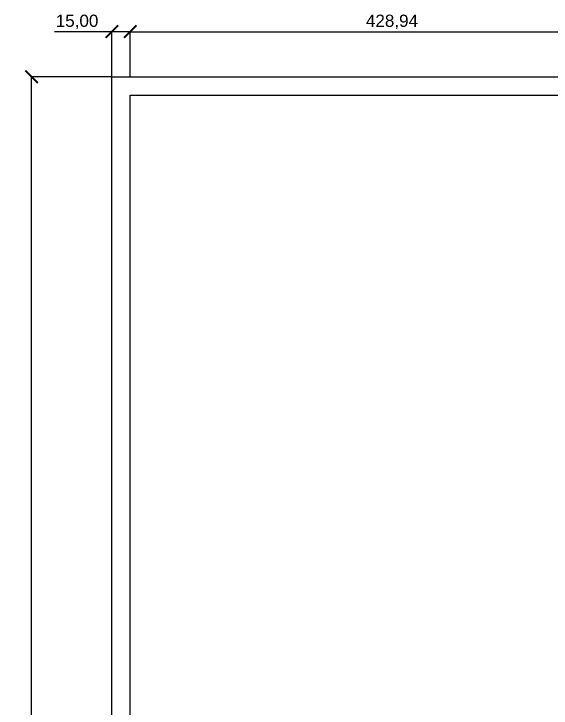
# Model space of a CAD drawing. Header units: metres. Extents: x 13415 to 21618, y 7657 to 10396.
# Drawn here: x 15284 to 15724, y 9774 to 10343 of the extents above; entities that cross this region are included whole.
import ezdxf

# ---------------------------------------------------------------- set-up
doc = ezdxf.new("R2010")
doc.units = ezdxf.units.M
doc.header["$LTSCALE"] = 0.2
doc.layers.add('04', color=4, linetype='Continuous')
doc.layers.add('06', color=6, linetype='Continuous')
doc.styles.get("Standard").update_dxf_attribs({"font": 'arial.ttf'})
doc.dimstyles.new('Cotas Externas', dxfattribs={"dimtxt": 10, "dimasz": 10.2, "dimexe": 0.125, "dimexo": 0.0625, "dimgap": 2, "dimtad": 1, "dimzin": 1, "dimtxsty": 'Standard', "dimblk": 'ARCHTICK', "dimcen": 0.2, "dimclrd": 2, "dimclre": 2, "dimadec": 0, "dimazin": 0, "dimtfac": 1, "dimtmove": 0, "dimatfit": 3, "dimfxl": 1, "dimarcsym": 0})

# ---------------------------------------------------------------- blocks, each defined once
blk = doc.blocks.new('_ArchTick')
at = {"color": 0, "linetype": 'ByBlock', "const_width": 0.15}
blk.add_lwpolyline([(-0.5, -0.5), (0.5, 0.5)], dxfattribs=at)
blk = doc.blocks.new('*D210')
at = {"layer": '04', "color": 2, "lineweight": -2, "transparency": 16777216}
for p, q in [((15364.28, 10291.16), (15298.45, 10291.16)), ((15298.58, 7908.43), (15298.58, 10291.16)), ((15364.28, 7908.43), (15298.45, 7908.43))]:
    blk.add_line(p, q, dxfattribs=at)
at = {"layer": 'Defpoints', "color": 0, "transparency": 16777216}
for p in [(15298.58, 10291.16), (15364.34, 10291.16), (15364.34, 7908.43)]:
    blk.add_point(p, dxfattribs=at)
at = {"layer": '04', "color": 2, "lineweight": -2, "transparency": 16777216, "xscale": 10.2, "yscale": 10.2, "zscale": 10.2}
for p, rotation in [((15298.58, 10291.16), 90), ((15298.58, 7908.43), 270)]:
    blk.add_blockref('_ArchTick', p, dxfattribs=dict(at, rotation=rotation))
at = {"layer": '04', "color": 0, "transparency": 16777216, "insert": (15290.57, 9099.79), "char_height": 10, "attachment_point": 5, "rotation": 90}
blk.add_mtext('2382,73', dxfattribs=at)
blk = doc.blocks.new('*D235')
at = {"layer": '04', "color": 2, "linetype": 'ByBlock', "lineweight": -2, "transparency": 16777216}
for p, q in [((15379.34, 10291.22), (15379.34, 10328.14)), ((15379.34, 10328.02), (15808.28, 10328.02)), ((15808.28, 10291.22), (15808.28, 10328.14))]:
    blk.add_line(p, q, dxfattribs=at)
at = {"layer": 'Defpoints', "color": 0, "linetype": 'ByBlock', "transparency": 16777216}
for p in [(15808.28, 10328.02), (15379.34, 10291.16), (15808.28, 10291.16)]:
    blk.add_point(p, dxfattribs=at)
at = {"layer": '04', "color": 2, "linetype": 'ByBlock', "lineweight": -2, "transparency": 16777216, "xscale": 10.2, "yscale": 10.2, "zscale": 10.2, "rotation": 180}
blk.add_blockref('_ArchTick', (15379.34, 10328.02), dxfattribs=at)
at = {"layer": '04', "color": 2, "linetype": 'ByBlock', "lineweight": -2, "transparency": 16777216, "xscale": 10.2, "yscale": 10.2, "zscale": 10.2}
blk.add_blockref('_ArchTick', (15808.28, 10328.02), dxfattribs=at)
at = {"layer": '04', "color": 0, "linetype": 'ByBlock', "transparency": 16777216, "insert": (15593.81, 10336.03), "char_height": 10, "attachment_point": 5}
blk.add_mtext('428,94', dxfattribs=at)
blk = doc.blocks.new('*D238')
at = {"layer": '04', "color": 2, "linetype": 'ByBlock', "lineweight": -2, "transparency": 16777216}
for p, q in [((15364.34, 10328.02), (15317.37, 10328.02)), ((15364.34, 10291.22), (15364.34, 10328.14)), ((15379.34, 10328.02), (15364.34, 10328.02)), ((15379.34, 10291.22), (15379.34, 10328.14))]:
    blk.add_line(p, q, dxfattribs=at)
at = {"layer": 'Defpoints', "color": 0, "linetype": 'ByBlock', "transparency": 16777216}
for p in [(15364.34, 10328.02), (15364.34, 10291.16), (15379.34, 10291.16)]:
    blk.add_point(p, dxfattribs=at)
at = {"layer": '04', "color": 2, "linetype": 'ByBlock', "lineweight": -2, "transparency": 16777216, "xscale": 10.2, "yscale": 10.2, "zscale": 10.2, "rotation": 180}
blk.add_blockref('_ArchTick', (15364.34, 10328.02), dxfattribs=at)
at = {"layer": '04', "color": 2, "linetype": 'ByBlock', "lineweight": -2, "transparency": 16777216, "xscale": 10.2, "yscale": 10.2, "zscale": 10.2}
blk.add_blockref('_ArchTick', (15379.34, 10328.02), dxfattribs=at)
at = {"layer": '04', "color": 0, "linetype": 'ByBlock', "transparency": 16777216, "insert": (15335.76, 10336.03), "char_height": 10, "attachment_point": 5}
blk.add_mtext('15,00', dxfattribs=at)

msp = doc.modelspace()

# ---------------------------------------------------------------- linework, layer by layer
at = {"layer": '06'}
for p, q in [((15364.34, 7908.428), (15364.34, 10291.157)), ((15364.34, 10291.157), (16364.34, 10291.157)), ((15379.34, 7923.428), (15379.34, 10276.157)), ((15379.34, 10276.157), (15808.283, 10276.157))]:
    msp.add_line(p, q, dxfattribs=at)

# ---------------------------------------------------------------- dimensions: what is measured, and where the dimension line sits
at = {"layer": '04', "linetype": 'ByBlock'}
for base, p2, picture, middle in [((15364.34, 10328.019), (15364.34, 10291.157), '*D238', (15335.756, 10336.029)), ((15808.283, 10328.019), (15808.283, 10291.157), '*D235', (15593.812, 10336.029))]:
    dim = msp.add_linear_dim(base=base, p1=(15379.34, 10291.157), p2=p2, dimstyle='Cotas Externas', dxfattribs=at)
    dim.commit()
    dim.dimension.update_dxf_attribs({"geometry": picture, "text_midpoint": middle})
at = {"layer": '04'}
dim = msp.add_linear_dim(base=(15298.576, 10291.157), p1=(15364.34, 7908.428), p2=(15364.34, 10291.157), angle=90, dimstyle='Cotas Externas', override={"dimtxt": 10}, dxfattribs=at)
dim.commit()
dim.dimension.update_dxf_attribs({"geometry": '*D210', "text_midpoint": (15290.566, 9099.792)})

doc.saveas('drawing.dxf')
